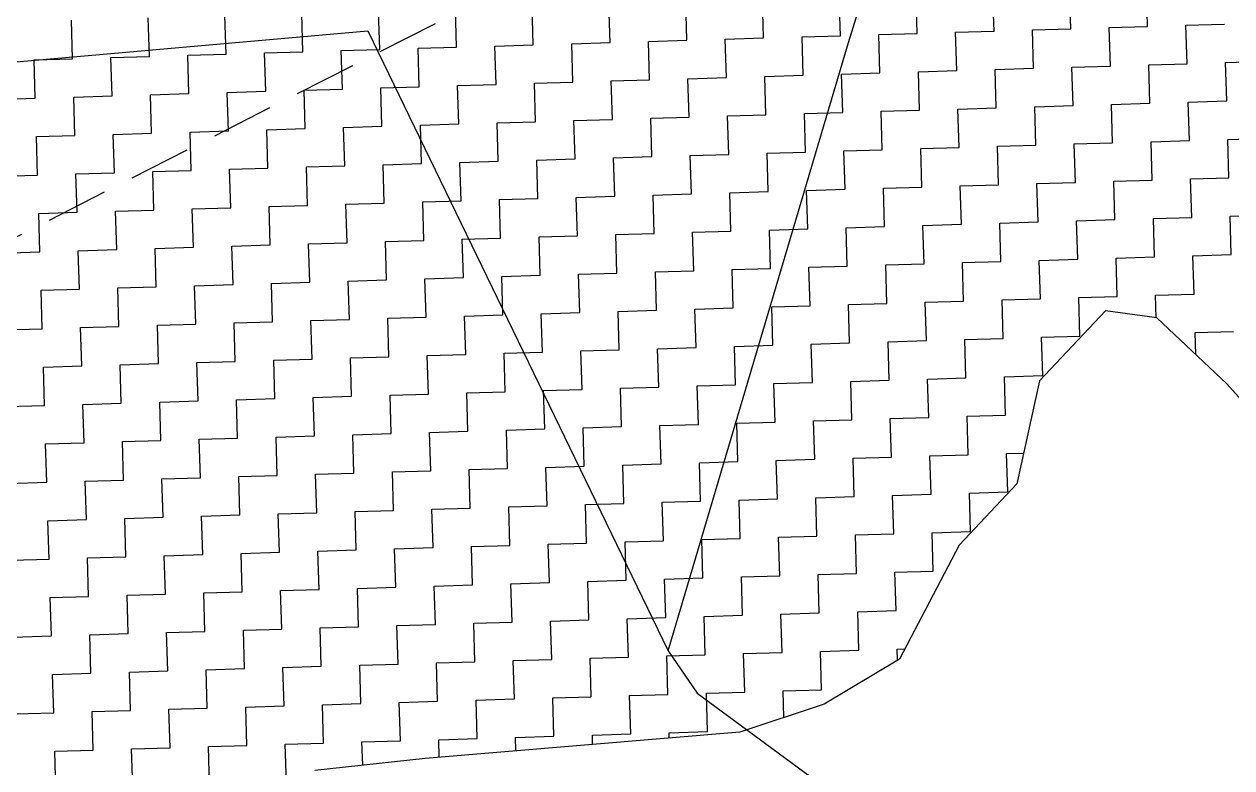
# Model space of a CAD drawing. Header units: metres. Extents: x 289662 to 290738, y 2016260 to 2018343.
# Drawn here: x 290044.1 to 290141.7, y 2016902.7 to 2016962.8 of the extents above; entities that cross this region are included whole.
import ezdxf

# ---------------------------------------------------------------- set-up
doc = ezdxf.new("R2010")
doc.units = ezdxf.units.M
doc.linetypes.add('DASHED', pattern=[0.75, 0.5, -0.25])
for name, color, linetype in [('LINE_FOOTPATH', 1, 'DASHED'), ('POLY_HATCH', 12, 'Continuous'), ('POLY_PARCEL', 6, 'Continuous')]:
    doc.layers.add(name, color=color, linetype=linetype)

msp = doc.modelspace()

# ---------------------------------------------------------------- linework, layer by layer
at = {"layer": 'LINE_FOOTPATH', "ltscale": 10}
msp.add_line((289979.288, 2016912.936), (290093.659, 2016971.19), dxfattribs=at)
at = {"layer": 'POLY_HATCH', "linetype": 'Continuous'}
for p, q in [((290128.646, 2016962.424), (290128.553, 2016965.526)), ((290134.85, 2016962.609), (290134.757, 2016965.712)), ((290097.623, 2016961.495), (290097.531, 2016964.597)), ((290103.828, 2016961.68), (290103.735, 2016964.783)), ((290110.032, 2016961.866), (290109.94, 2016964.969)), ((290116.237, 2016962.052), (290116.144, 2016965.154)), ((290122.441, 2016962.238), (290122.348, 2016965.34)), ((290066.601, 2016960.566), (290066.508, 2016963.668)), ((290072.806, 2016960.751), (290072.713, 2016963.854)), ((290079.01, 2016960.937), (290078.917, 2016964.04)), ((290085.214, 2016961.123), (290085.122, 2016964.225)), ((290091.419, 2016961.309), (290091.326, 2016964.411)), ((290047.988, 2016960.008), (290047.895, 2016963.111)), ((290054.192, 2016960.194), (290054.099, 2016963.296)), ((290060.397, 2016960.38), (290060.304, 2016963.482)), ((290131.748, 2016962.517), (290134.85, 2016962.609)), ((290137.953, 2016962.702), (290141.055, 2016962.795)), ((290138.045, 2016959.6), (290137.953, 2016962.702)), ((290100.726, 2016961.588), (290103.828, 2016961.68)), ((290100.819, 2016958.485), (290100.726, 2016961.588)), ((290106.93, 2016961.773), (290110.032, 2016961.866)), ((290107.023, 2016958.671), (290106.93, 2016961.773)), ((290113.135, 2016961.959), (290116.237, 2016962.052)), ((290113.228, 2016958.857), (290113.135, 2016961.959)), ((290119.339, 2016962.145), (290122.441, 2016962.238)), ((290119.432, 2016959.043), (290119.339, 2016962.145)), ((290125.544, 2016962.331), (290128.646, 2016962.424)), ((290125.637, 2016959.229), (290125.544, 2016962.331)), ((290131.841, 2016959.414), (290131.748, 2016962.517)), ((290069.703, 2016960.659), (290072.806, 2016960.751)), ((290069.796, 2016957.556), (290069.703, 2016960.659)), ((290075.908, 2016960.844), (290079.01, 2016960.937)), ((290076.001, 2016957.742), (290075.908, 2016960.844)), ((290082.112, 2016961.03), (290085.214, 2016961.123)), ((290082.205, 2016957.928), (290082.112, 2016961.03)), ((290088.317, 2016961.216), (290091.419, 2016961.309)), ((290088.41, 2016958.114), (290088.317, 2016961.216)), ((290094.521, 2016961.402), (290097.623, 2016961.495)), ((290094.614, 2016958.3), (290094.521, 2016961.402)), ((290044.885, 2016959.915), (290047.988, 2016960.008)), ((290044.978, 2016956.813), (290044.885, 2016959.915)), ((290051.09, 2016960.101), (290054.192, 2016960.194)), ((290051.183, 2016956.999), (290051.09, 2016960.101)), ((290057.294, 2016960.287), (290060.397, 2016960.38)), ((290057.387, 2016957.185), (290057.294, 2016960.287)), ((290063.499, 2016960.473), (290066.601, 2016960.566)), ((290063.592, 2016957.371), (290063.499, 2016960.473)), ((290141.148, 2016959.693), (290144.25, 2016959.786)), ((290141.241, 2016956.591), (290141.148, 2016959.693)), ((290103.921, 2016958.578), (290107.023, 2016958.671)), ((290110.125, 2016958.764), (290113.228, 2016958.857)), ((290110.218, 2016955.662), (290110.125, 2016958.764)), ((290116.33, 2016958.95), (290119.432, 2016959.043)), ((290116.423, 2016955.848), (290116.33, 2016958.95)), ((290122.534, 2016959.136), (290125.637, 2016959.229)), ((290122.627, 2016956.033), (290122.534, 2016959.136)), ((290128.739, 2016959.321), (290131.841, 2016959.414)), ((290128.832, 2016956.219), (290128.739, 2016959.321)), ((290134.943, 2016959.507), (290138.045, 2016959.6)), ((290135.036, 2016956.405), (290134.943, 2016959.507)), ((290072.898, 2016957.649), (290076.001, 2016957.742)), ((290079.103, 2016957.835), (290082.205, 2016957.928)), ((290079.196, 2016954.733), (290079.103, 2016957.835)), ((290085.307, 2016958.021), (290088.41, 2016958.114)), ((290085.4, 2016954.919), (290085.307, 2016958.021)), ((290091.512, 2016958.207), (290094.614, 2016958.3)), ((290091.605, 2016955.104), (290091.512, 2016958.207)), ((290097.716, 2016958.392), (290100.819, 2016958.485)), ((290097.809, 2016955.29), (290097.716, 2016958.392)), ((290104.014, 2016955.476), (290103.921, 2016958.578)), ((290041.885, 2016956.721), (290044.978, 2016956.813)), ((290048.081, 2016956.906), (290051.183, 2016956.999)), ((290048.173, 2016953.804), (290048.081, 2016956.906)), ((290054.285, 2016957.092), (290057.387, 2016957.185)), ((290054.378, 2016953.99), (290054.285, 2016957.092)), ((290060.489, 2016957.278), (290063.592, 2016957.371)), ((290060.582, 2016954.175), (290060.489, 2016957.278)), ((290066.694, 2016957.463), (290069.796, 2016957.556)), ((290066.787, 2016954.361), (290066.694, 2016957.463)), ((290072.991, 2016954.547), (290072.898, 2016957.649)), ((290113.32, 2016955.755), (290116.423, 2016955.848)), ((290113.413, 2016952.652), (290113.32, 2016955.755)), ((290119.525, 2016955.94), (290122.627, 2016956.033)), ((290119.618, 2016952.838), (290119.525, 2016955.94)), ((290125.729, 2016956.126), (290128.832, 2016956.219)), ((290125.822, 2016953.024), (290125.729, 2016956.126)), ((290131.934, 2016956.312), (290135.036, 2016956.405)), ((290132.027, 2016953.21), (290131.934, 2016956.312)), ((290138.138, 2016956.498), (290141.241, 2016956.591)), ((290138.231, 2016953.396), (290138.138, 2016956.498)), ((290076.094, 2016954.64), (290079.196, 2016954.733)), ((290082.298, 2016954.826), (290085.4, 2016954.919)), ((290082.391, 2016951.723), (290082.298, 2016954.826)), ((290088.503, 2016955.011), (290091.605, 2016955.104)), ((290088.595, 2016951.909), (290088.503, 2016955.011)), ((290094.707, 2016955.197), (290097.809, 2016955.29)), ((290094.8, 2016952.095), (290094.707, 2016955.197)), ((290100.911, 2016955.383), (290104.014, 2016955.476)), ((290101.004, 2016952.281), (290100.911, 2016955.383)), ((290107.116, 2016955.569), (290110.218, 2016955.662)), ((290107.209, 2016952.467), (290107.116, 2016955.569)), ((290045.071, 2016953.711), (290048.173, 2016953.804)), ((290051.276, 2016953.897), (290054.378, 2016953.99)), ((290051.369, 2016950.794), (290051.276, 2016953.897)), ((290057.48, 2016954.083), (290060.582, 2016954.175)), ((290057.573, 2016950.98), (290057.48, 2016954.083)), ((290063.685, 2016954.268), (290066.787, 2016954.361)), ((290063.778, 2016951.166), (290063.685, 2016954.268)), ((290069.889, 2016954.454), (290072.991, 2016954.547)), ((290069.982, 2016951.352), (290069.889, 2016954.454)), ((290076.186, 2016951.538), (290076.094, 2016954.64)), ((290045.164, 2016950.609), (290045.071, 2016953.711)), ((290116.516, 2016952.745), (290119.618, 2016952.838)), ((290122.72, 2016952.931), (290125.822, 2016953.024)), ((290122.813, 2016949.829), (290122.72, 2016952.931)), ((290128.925, 2016953.117), (290132.027, 2016953.21)), ((290129.017, 2016950.015), (290128.925, 2016953.117)), ((290135.129, 2016953.303), (290138.231, 2016953.396)), ((290135.222, 2016950.2), (290135.129, 2016953.303)), ((290141.334, 2016953.489), (290144.436, 2016953.581)), ((290141.426, 2016950.386), (290141.334, 2016953.489)), ((290085.493, 2016951.816), (290088.595, 2016951.909)), ((290085.586, 2016948.714), (290085.493, 2016951.816)), ((290091.698, 2016952.002), (290094.8, 2016952.095)), ((290091.791, 2016948.9), (290091.698, 2016952.002)), ((290097.902, 2016952.188), (290101.004, 2016952.281)), ((290097.995, 2016949.086), (290097.902, 2016952.188)), ((290104.107, 2016952.374), (290107.209, 2016952.467)), ((290104.2, 2016949.272), (290104.107, 2016952.374)), ((290110.311, 2016952.56), (290113.413, 2016952.652)), ((290110.404, 2016949.457), (290110.311, 2016952.56)), ((290116.608, 2016949.643), (290116.516, 2016952.745)), ((290054.471, 2016950.887), (290057.573, 2016950.98)), ((290054.564, 2016947.785), (290054.471, 2016950.887)), ((290060.675, 2016951.073), (290063.778, 2016951.166)), ((290060.768, 2016947.971), (290060.675, 2016951.073)), ((290066.88, 2016951.259), (290069.982, 2016951.352)), ((290066.973, 2016948.157), (290066.88, 2016951.259)), ((290073.084, 2016951.445), (290076.186, 2016951.538)), ((290073.177, 2016948.343), (290073.084, 2016951.445)), ((290079.289, 2016951.631), (290082.391, 2016951.723)), ((290079.382, 2016948.528), (290079.289, 2016951.631)), ((290042.062, 2016950.516), (290045.164, 2016950.609)), ((290048.266, 2016950.702), (290051.369, 2016950.794)), ((290048.359, 2016947.599), (290048.266, 2016950.702)), ((290125.915, 2016949.922), (290129.017, 2016950.015)), ((290126.008, 2016946.82), (290125.915, 2016949.922)), ((290132.12, 2016950.108), (290135.222, 2016950.2)), ((290132.213, 2016947.005), (290132.12, 2016950.108)), ((290138.324, 2016950.293), (290141.426, 2016950.386)), ((290138.417, 2016947.191), (290138.324, 2016950.293)), ((290088.688, 2016948.807), (290091.791, 2016948.9)), ((290094.893, 2016948.993), (290097.995, 2016949.086)), ((290094.986, 2016945.891), (290094.893, 2016948.993)), ((290101.097, 2016949.179), (290104.2, 2016949.272)), ((290101.19, 2016946.076), (290101.097, 2016949.179)), ((290107.302, 2016949.364), (290110.404, 2016949.457)), ((290107.395, 2016946.262), (290107.302, 2016949.364)), ((290113.506, 2016949.55), (290116.608, 2016949.643)), ((290113.599, 2016946.448), (290113.506, 2016949.55)), ((290119.711, 2016949.736), (290122.813, 2016949.829)), ((290119.804, 2016946.634), (290119.711, 2016949.736)), ((290057.666, 2016947.878), (290060.768, 2016947.971)), ((290063.87, 2016948.064), (290066.973, 2016948.157)), ((290063.963, 2016944.962), (290063.87, 2016948.064)), ((290070.075, 2016948.25), (290073.177, 2016948.343)), ((290070.168, 2016945.147), (290070.075, 2016948.25)), ((290076.279, 2016948.435), (290079.382, 2016948.528)), ((290076.372, 2016945.333), (290076.279, 2016948.435)), ((290082.484, 2016948.621), (290085.586, 2016948.714)), ((290082.577, 2016945.519), (290082.484, 2016948.621)), ((290088.781, 2016945.705), (290088.688, 2016948.807)), ((290045.257, 2016947.506), (290048.359, 2016947.599)), ((290045.35, 2016944.404), (290045.257, 2016947.506)), ((290051.461, 2016947.692), (290054.564, 2016947.785)), ((290051.554, 2016944.59), (290051.461, 2016947.692)), ((290057.759, 2016944.776), (290057.666, 2016947.878)), ((290129.11, 2016946.912), (290132.213, 2016947.005)), ((290135.315, 2016947.098), (290138.417, 2016947.191)), ((290135.408, 2016943.996), (290135.315, 2016947.098)), ((290141.519, 2016947.284), (290144.622, 2016947.377)), ((290141.612, 2016944.182), (290141.519, 2016947.284)), ((290098.088, 2016945.983), (290101.19, 2016946.076)), ((290098.181, 2016942.881), (290098.088, 2016945.983)), ((290104.292, 2016946.169), (290107.395, 2016946.262)), ((290104.385, 2016943.067), (290104.292, 2016946.169)), ((290110.497, 2016946.355), (290113.599, 2016946.448)), ((290110.59, 2016943.253), (290110.497, 2016946.355)), ((290116.701, 2016946.541), (290119.804, 2016946.634)), ((290116.794, 2016943.439), (290116.701, 2016946.541)), ((290122.906, 2016946.727), (290126.008, 2016946.82)), ((290122.999, 2016943.624), (290122.906, 2016946.727)), ((290129.203, 2016943.81), (290129.11, 2016946.912)), ((290067.066, 2016945.054), (290070.168, 2016945.147)), ((290067.158, 2016941.952), (290067.066, 2016945.054)), ((290073.27, 2016945.24), (290076.372, 2016945.333)), ((290073.363, 2016942.138), (290073.27, 2016945.24)), ((290079.475, 2016945.426), (290082.577, 2016945.519)), ((290079.567, 2016942.324), (290079.475, 2016945.426)), ((290085.679, 2016945.612), (290088.781, 2016945.705)), ((290085.772, 2016942.51), (290085.679, 2016945.612)), ((290091.883, 2016945.798), (290094.986, 2016945.891)), ((290091.976, 2016942.695), (290091.883, 2016945.798)), ((290042.248, 2016944.311), (290045.35, 2016944.404)), ((290048.452, 2016944.497), (290051.554, 2016944.59)), ((290048.545, 2016941.395), (290048.452, 2016944.497)), ((290054.657, 2016944.683), (290057.759, 2016944.776)), ((290054.749, 2016941.581), (290054.657, 2016944.683)), ((290060.861, 2016944.869), (290063.963, 2016944.962)), ((290060.954, 2016941.766), (290060.861, 2016944.869)), ((290132.305, 2016943.903), (290135.408, 2016943.996)), ((290138.51, 2016944.089), (290141.612, 2016944.182)), ((290138.603, 2016940.987), (290138.51, 2016944.089)), ((290101.283, 2016942.974), (290104.385, 2016943.067)), ((290107.488, 2016943.16), (290110.59, 2016943.253)), ((290107.58, 2016940.058), (290107.488, 2016943.16)), ((290113.692, 2016943.346), (290116.794, 2016943.439)), ((290113.785, 2016940.243), (290113.692, 2016943.346)), ((290119.897, 2016943.532), (290122.999, 2016943.624)), ((290119.989, 2016940.429), (290119.897, 2016943.532)), ((290126.101, 2016943.717), (290129.203, 2016943.81)), ((290126.194, 2016940.615), (290126.101, 2016943.717)), ((290132.398, 2016940.801), (290132.305, 2016943.903)), ((290070.261, 2016942.045), (290073.363, 2016942.138)), ((290070.354, 2016938.943), (290070.261, 2016942.045)), ((290076.465, 2016942.231), (290079.567, 2016942.324)), ((290076.558, 2016939.129), (290076.465, 2016942.231)), ((290082.67, 2016942.417), (290085.772, 2016942.51)), ((290082.763, 2016939.314), (290082.67, 2016942.417)), ((290088.874, 2016942.603), (290091.976, 2016942.695)), ((290088.967, 2016939.5), (290088.874, 2016942.603)), ((290095.079, 2016942.788), (290098.181, 2016942.881)), ((290095.172, 2016939.686), (290095.079, 2016942.788)), ((290101.376, 2016939.872), (290101.283, 2016942.974)), ((290045.443, 2016941.302), (290048.545, 2016941.395)), ((290045.536, 2016938.2), (290045.443, 2016941.302)), ((290051.647, 2016941.488), (290054.749, 2016941.581)), ((290051.74, 2016938.386), (290051.647, 2016941.488)), ((290057.852, 2016941.674), (290060.954, 2016941.766)), ((290057.945, 2016938.571), (290057.852, 2016941.674)), ((290064.056, 2016941.859), (290067.158, 2016941.952)), ((290064.149, 2016938.757), (290064.056, 2016941.859)), ((290110.683, 2016940.151), (290113.785, 2016940.243)), ((290110.776, 2016937.048), (290110.683, 2016940.151)), ((290116.887, 2016940.336), (290119.989, 2016940.429)), ((290116.98, 2016937.234), (290116.887, 2016940.336)), ((290123.092, 2016940.522), (290126.194, 2016940.615)), ((290123.185, 2016937.42), (290123.092, 2016940.522)), ((290129.296, 2016940.708), (290132.398, 2016940.801)), ((290129.389, 2016937.606), (290129.296, 2016940.708)), ((290135.501, 2016940.894), (290138.603, 2016940.987)), ((290135.555, 2016939.088), (290135.501, 2016940.894)), ((290073.456, 2016939.036), (290076.558, 2016939.129)), ((290079.66, 2016939.222), (290082.763, 2016939.314)), ((290079.753, 2016936.119), (290079.66, 2016939.222)), ((290085.865, 2016939.407), (290088.967, 2016939.5)), ((290085.958, 2016936.305), (290085.865, 2016939.407)), ((290092.069, 2016939.593), (290095.172, 2016939.686)), ((290092.162, 2016936.491), (290092.069, 2016939.593)), ((290098.274, 2016939.779), (290101.376, 2016939.872)), ((290098.367, 2016936.677), (290098.274, 2016939.779)), ((290104.478, 2016939.965), (290107.58, 2016940.058)), ((290104.571, 2016936.863), (290104.478, 2016939.965)), ((290042.433, 2016938.107), (290045.536, 2016938.2)), ((290048.638, 2016938.293), (290051.74, 2016938.386)), ((290048.731, 2016935.19), (290048.638, 2016938.293)), ((290054.842, 2016938.478), (290057.945, 2016938.571)), ((290054.935, 2016935.376), (290054.842, 2016938.478)), ((290061.047, 2016938.664), (290064.149, 2016938.757)), ((290061.14, 2016935.562), (290061.047, 2016938.664)), ((290067.251, 2016938.85), (290070.354, 2016938.943)), ((290067.344, 2016935.748), (290067.251, 2016938.85)), ((290073.549, 2016935.934), (290073.456, 2016939.036)), ((290113.878, 2016937.141), (290116.98, 2016937.234)), ((290120.082, 2016937.327), (290123.185, 2016937.42)), ((290120.175, 2016934.225), (290120.082, 2016937.327)), ((290126.287, 2016937.513), (290129.389, 2016937.606)), ((290126.38, 2016934.411), (290126.287, 2016937.513)), ((290138.696, 2016937.884), (290141.798, 2016937.977)), ((290138.749, 2016936.117), (290138.696, 2016937.884)), ((290082.855, 2016936.212), (290085.958, 2016936.305)), ((290082.948, 2016933.11), (290082.855, 2016936.212)), ((290089.06, 2016936.398), (290092.162, 2016936.491)), ((290089.153, 2016933.296), (290089.06, 2016936.398)), ((290095.264, 2016936.584), (290098.367, 2016936.677)), ((290095.357, 2016933.482), (290095.264, 2016936.584)), ((290101.469, 2016936.77), (290104.571, 2016936.863)), ((290101.562, 2016933.667), (290101.469, 2016936.77)), ((290107.673, 2016936.955), (290110.776, 2016937.048)), ((290107.766, 2016933.853), (290107.673, 2016936.955)), ((290113.971, 2016934.039), (290113.878, 2016937.141)), ((290051.833, 2016935.283), (290054.935, 2016935.376)), ((290051.926, 2016932.181), (290051.833, 2016935.283)), ((290058.038, 2016935.469), (290061.14, 2016935.562)), ((290058.13, 2016932.367), (290058.038, 2016935.469)), ((290064.242, 2016935.655), (290067.344, 2016935.748)), ((290064.335, 2016932.553), (290064.242, 2016935.655)), ((290070.446, 2016935.841), (290073.549, 2016935.934)), ((290070.539, 2016932.738), (290070.446, 2016935.841)), ((290076.651, 2016936.026), (290079.753, 2016936.119)), ((290076.744, 2016932.924), (290076.651, 2016936.026)), ((290045.629, 2016935.097), (290048.731, 2016935.19)), ((290045.721, 2016931.995), (290045.629, 2016935.097)), ((290123.277, 2016934.318), (290126.38, 2016934.411)), ((290123.37, 2016931.215), (290123.277, 2016934.318)), ((290086.051, 2016933.203), (290089.153, 2016933.296)), ((290092.255, 2016933.389), (290095.357, 2016933.482)), ((290092.348, 2016930.286), (290092.255, 2016933.389)), ((290098.46, 2016933.575), (290101.562, 2016933.667)), ((290098.552, 2016930.472), (290098.46, 2016933.575)), ((290104.664, 2016933.76), (290107.766, 2016933.853)), ((290104.757, 2016930.658), (290104.664, 2016933.76)), ((290110.868, 2016933.946), (290113.971, 2016934.039)), ((290110.961, 2016930.844), (290110.868, 2016933.946)), ((290117.073, 2016934.132), (290120.175, 2016934.225)), ((290117.166, 2016931.03), (290117.073, 2016934.132)), ((290055.028, 2016932.274), (290058.13, 2016932.367)), ((290061.233, 2016932.46), (290064.335, 2016932.553)), ((290061.326, 2016929.357), (290061.233, 2016932.46)), ((290067.437, 2016932.646), (290070.539, 2016932.738)), ((290067.53, 2016929.543), (290067.437, 2016932.646)), ((290073.642, 2016932.831), (290076.744, 2016932.924)), ((290073.735, 2016929.729), (290073.642, 2016932.831)), ((290079.846, 2016933.017), (290082.948, 2016933.11)), ((290079.939, 2016929.915), (290079.846, 2016933.017)), ((290086.143, 2016930.101), (290086.051, 2016933.203)), ((290042.619, 2016931.902), (290045.721, 2016931.995)), ((290048.824, 2016932.088), (290051.926, 2016932.181)), ((290048.917, 2016928.986), (290048.824, 2016932.088)), ((290055.121, 2016929.172), (290055.028, 2016932.274)), ((290095.45, 2016930.379), (290098.552, 2016930.472)), ((290095.543, 2016927.277), (290095.45, 2016930.379)), ((290101.655, 2016930.565), (290104.757, 2016930.658)), ((290101.748, 2016927.463), (290101.655, 2016930.565)), ((290107.859, 2016930.751), (290110.961, 2016930.844)), ((290107.952, 2016927.649), (290107.859, 2016930.751)), ((290114.064, 2016930.937), (290117.166, 2016931.03)), ((290114.157, 2016927.835), (290114.064, 2016930.937)), ((290120.268, 2016931.123), (290123.37, 2016931.215)), ((290120.361, 2016928.02), (290120.268, 2016931.123)), ((290058.223, 2016929.265), (290061.326, 2016929.357)), ((290064.428, 2016929.45), (290067.53, 2016929.543)), ((290064.521, 2016926.348), (290064.428, 2016929.45)), ((290070.632, 2016929.636), (290073.735, 2016929.729)), ((290070.725, 2016926.534), (290070.632, 2016929.636)), ((290076.837, 2016929.822), (290079.939, 2016929.915)), ((290076.93, 2016926.72), (290076.837, 2016929.822)), ((290083.041, 2016930.008), (290086.143, 2016930.101)), ((290083.134, 2016926.906), (290083.041, 2016930.008)), ((290089.246, 2016930.194), (290092.348, 2016930.286)), ((290089.339, 2016927.091), (290089.246, 2016930.194)), ((290045.814, 2016928.893), (290048.917, 2016928.986)), ((290045.907, 2016925.791), (290045.814, 2016928.893)), ((290052.019, 2016929.079), (290055.121, 2016929.172)), ((290052.112, 2016925.977), (290052.019, 2016929.079)), ((290058.316, 2016926.162), (290058.223, 2016929.265)), ((290098.645, 2016927.37), (290101.748, 2016927.463)), ((290104.85, 2016927.556), (290107.952, 2016927.649)), ((290104.943, 2016924.454), (290104.85, 2016927.556)), ((290111.054, 2016927.742), (290114.157, 2016927.835)), ((290111.147, 2016924.639), (290111.054, 2016927.742)), ((290117.259, 2016927.927), (290120.361, 2016928.02)), ((290117.352, 2016924.825), (290117.259, 2016927.927)), ((290123.463, 2016928.113), (290124.838, 2016928.154)), ((290123.556, 2016925.011), (290123.463, 2016928.113)), ((290067.623, 2016926.441), (290070.725, 2016926.534)), ((290067.716, 2016923.339), (290067.623, 2016926.441)), ((290073.827, 2016926.627), (290076.93, 2016926.72)), ((290073.92, 2016923.525), (290073.827, 2016926.627)), ((290080.032, 2016926.813), (290083.134, 2016926.906)), ((290080.125, 2016923.71), (290080.032, 2016926.813)), ((290086.236, 2016926.998), (290089.339, 2016927.091)), ((290086.329, 2016923.896), (290086.236, 2016926.998)), ((290092.441, 2016927.184), (290095.543, 2016927.277)), ((290092.534, 2016924.082), (290092.441, 2016927.184)), ((290098.738, 2016924.268), (290098.645, 2016927.37)), ((290042.805, 2016925.698), (290045.907, 2016925.791)), ((290049.009, 2016925.884), (290052.112, 2016925.977)), ((290049.102, 2016922.781), (290049.009, 2016925.884)), ((290055.214, 2016926.069), (290058.316, 2016926.162)), ((290055.307, 2016922.967), (290055.214, 2016926.069)), ((290061.418, 2016926.255), (290064.521, 2016926.348)), ((290061.511, 2016923.153), (290061.418, 2016926.255)), ((290108.045, 2016924.546), (290111.147, 2016924.639)), ((290108.138, 2016921.444), (290108.045, 2016924.546)), ((290114.249, 2016924.732), (290117.352, 2016924.825)), ((290114.342, 2016921.63), (290114.249, 2016924.732)), ((290120.454, 2016924.918), (290123.556, 2016925.011)), ((290120.547, 2016921.816), (290120.454, 2016924.918)), ((290070.818, 2016923.432), (290073.92, 2016923.525)), ((290077.023, 2016923.618), (290080.125, 2016923.71)), ((290077.115, 2016920.515), (290077.023, 2016923.618)), ((290083.227, 2016923.803), (290086.329, 2016923.896)), ((290083.32, 2016920.701), (290083.227, 2016923.803)), ((290089.432, 2016923.989), (290092.534, 2016924.082)), ((290089.524, 2016920.887), (290089.432, 2016923.989)), ((290095.636, 2016924.175), (290098.738, 2016924.268)), ((290095.729, 2016921.073), (290095.636, 2016924.175)), ((290101.84, 2016924.361), (290104.943, 2016924.454)), ((290101.933, 2016921.258), (290101.84, 2016924.361)), ((290046, 2016922.689), (290049.102, 2016922.781)), ((290046.093, 2016919.586), (290046, 2016922.689)), ((290052.205, 2016922.874), (290055.307, 2016922.967)), ((290052.298, 2016919.772), (290052.205, 2016922.874)), ((290058.409, 2016923.06), (290061.511, 2016923.153)), ((290058.502, 2016919.958), (290058.409, 2016923.06)), ((290064.614, 2016923.246), (290067.716, 2016923.339)), ((290064.706, 2016920.144), (290064.614, 2016923.246)), ((290070.911, 2016920.329), (290070.818, 2016923.432)), ((290111.24, 2016921.537), (290114.342, 2016921.63)), ((290117.445, 2016921.723), (290120.547, 2016921.816)), ((290117.537, 2016918.621), (290117.445, 2016921.723)), ((290080.218, 2016920.608), (290083.32, 2016920.701)), ((290080.311, 2016917.506), (290080.218, 2016920.608)), ((290086.422, 2016920.794), (290089.524, 2016920.887)), ((290086.515, 2016917.692), (290086.422, 2016920.794)), ((290092.627, 2016920.98), (290095.729, 2016921.073)), ((290092.72, 2016917.878), (290092.627, 2016920.98)), ((290098.831, 2016921.166), (290101.933, 2016921.258)), ((290098.924, 2016918.063), (290098.831, 2016921.166)), ((290105.036, 2016921.351), (290108.138, 2016921.444)), ((290105.129, 2016918.249), (290105.036, 2016921.351)), ((290111.333, 2016918.435), (290111.24, 2016921.537)), ((290049.195, 2016919.679), (290052.298, 2016919.772)), ((290049.288, 2016916.577), (290049.195, 2016919.679)), ((290055.4, 2016919.865), (290058.502, 2016919.958)), ((290055.493, 2016916.763), (290055.4, 2016919.865)), ((290061.604, 2016920.051), (290064.706, 2016920.144)), ((290061.697, 2016916.949), (290061.604, 2016920.051)), ((290067.809, 2016920.237), (290070.911, 2016920.329)), ((290067.902, 2016917.134), (290067.809, 2016920.237)), ((290074.013, 2016920.422), (290077.115, 2016920.515)), ((290074.106, 2016917.32), (290074.013, 2016920.422)), ((290042.991, 2016919.493), (290046.093, 2016919.586)), ((290114.435, 2016918.528), (290117.537, 2016918.621)), ((290083.413, 2016917.599), (290086.515, 2016917.692)), ((290089.617, 2016917.785), (290092.72, 2016917.878)), ((290089.71, 2016914.682), (290089.617, 2016917.785)), ((290095.822, 2016917.97), (290098.924, 2016918.063)), ((290095.915, 2016914.868), (290095.822, 2016917.97)), ((290102.026, 2016918.156), (290105.129, 2016918.249)), ((290102.119, 2016915.054), (290102.026, 2016918.156)), ((290108.231, 2016918.342), (290111.333, 2016918.435)), ((290108.324, 2016915.24), (290108.231, 2016918.342)), ((290114.528, 2016915.426), (290114.435, 2016918.528)), ((290052.39, 2016916.67), (290055.493, 2016916.763)), ((290052.483, 2016913.568), (290052.39, 2016916.67)), ((290058.595, 2016916.856), (290061.697, 2016916.949)), ((290058.688, 2016913.753), (290058.595, 2016916.856)), ((290064.799, 2016917.041), (290067.902, 2016917.134)), ((290064.892, 2016913.939), (290064.799, 2016917.041)), ((290071.004, 2016917.227), (290074.106, 2016917.32)), ((290071.097, 2016914.125), (290071.004, 2016917.227)), ((290077.208, 2016917.413), (290080.311, 2016917.506)), ((290077.301, 2016914.311), (290077.208, 2016917.413)), ((290083.506, 2016914.497), (290083.413, 2016917.599)), ((290046.186, 2016916.484), (290049.288, 2016916.577)), ((290046.279, 2016913.382), (290046.186, 2016916.484)), ((290092.812, 2016914.775), (290095.915, 2016914.868)), ((290092.905, 2016911.673), (290092.812, 2016914.775)), ((290099.017, 2016914.961), (290102.119, 2016915.054)), ((290099.11, 2016911.859), (290099.017, 2016914.961)), ((290105.221, 2016915.147), (290108.324, 2016915.24)), ((290105.314, 2016912.045), (290105.221, 2016915.147)), ((290111.426, 2016915.333), (290114.528, 2016915.426)), ((290111.519, 2016912.23), (290111.426, 2016915.333)), ((290055.586, 2016913.66), (290058.688, 2016913.753)), ((290061.79, 2016913.846), (290064.892, 2016913.939)), ((290061.883, 2016910.744), (290061.79, 2016913.846)), ((290067.995, 2016914.032), (290071.097, 2016914.125)), ((290068.087, 2016910.93), (290067.995, 2016914.032)), ((290074.199, 2016914.218), (290077.301, 2016914.311)), ((290074.292, 2016911.116), (290074.199, 2016914.218)), ((290080.403, 2016914.404), (290083.506, 2016914.497)), ((290080.496, 2016911.301), (290080.403, 2016914.404)), ((290086.608, 2016914.589), (290089.71, 2016914.682)), ((290086.701, 2016911.487), (290086.608, 2016914.589)), ((290043.177, 2016913.289), (290046.279, 2016913.382)), ((290049.381, 2016913.475), (290052.483, 2016913.568)), ((290049.474, 2016910.372), (290049.381, 2016913.475)), ((290055.678, 2016910.558), (290055.586, 2016913.66)), ((290096.008, 2016911.766), (290099.11, 2016911.859)), ((290102.212, 2016911.952), (290105.314, 2016912.045)), ((290102.305, 2016908.849), (290102.212, 2016911.952)), ((290108.417, 2016912.138), (290111.519, 2016912.23)), ((290108.509, 2016909.035), (290108.417, 2016912.138)), ((290114.621, 2016912.323), (290115.241, 2016912.342)), ((290114.648, 2016911.415), (290114.621, 2016912.323)), ((290064.985, 2016910.837), (290068.087, 2016910.93)), ((290065.078, 2016907.735), (290064.985, 2016910.837)), ((290071.19, 2016911.023), (290074.292, 2016911.116)), ((290071.283, 2016907.921), (290071.19, 2016911.023)), ((290077.394, 2016911.209), (290080.496, 2016911.301)), ((290077.487, 2016908.106), (290077.394, 2016911.209)), ((290083.599, 2016911.394), (290086.701, 2016911.487)), ((290083.692, 2016908.292), (290083.599, 2016911.394)), ((290089.803, 2016911.58), (290092.905, 2016911.673)), ((290089.896, 2016908.478), (290089.803, 2016911.58)), ((290096.1, 2016908.664), (290096.008, 2016911.766)), ((290046.372, 2016910.28), (290049.474, 2016910.372)), ((290046.465, 2016907.177), (290046.372, 2016910.28)), ((290052.576, 2016910.465), (290055.678, 2016910.558)), ((290052.669, 2016907.363), (290052.576, 2016910.465)), ((290058.781, 2016910.651), (290061.883, 2016910.744)), ((290058.874, 2016907.549), (290058.781, 2016910.651)), ((290105.407, 2016908.942), (290108.509, 2016909.035)), ((290105.471, 2016906.805), (290105.407, 2016908.942)), ((290068.18, 2016907.828), (290071.283, 2016907.921)), ((290074.385, 2016908.013), (290077.487, 2016908.106)), ((290074.478, 2016904.911), (290074.385, 2016908.013)), ((290080.589, 2016908.199), (290083.692, 2016908.292)), ((290080.682, 2016905.097), (290080.589, 2016908.199)), ((290086.794, 2016908.385), (290089.896, 2016908.478)), ((290086.887, 2016905.283), (290086.794, 2016908.385)), ((290092.998, 2016908.571), (290096.1, 2016908.664)), ((290093.091, 2016905.469), (290092.998, 2016908.571)), ((290099.203, 2016908.757), (290102.305, 2016908.849)), ((290099.296, 2016905.654), (290099.203, 2016908.757)), ((290043.362, 2016907.084), (290046.465, 2016907.177)), ((290049.567, 2016907.27), (290052.669, 2016907.363)), ((290049.66, 2016904.168), (290049.567, 2016907.27)), ((290055.771, 2016907.456), (290058.874, 2016907.549)), ((290055.864, 2016904.354), (290055.771, 2016907.456)), ((290061.976, 2016907.642), (290065.078, 2016907.735)), ((290062.069, 2016904.54), (290061.976, 2016907.642)), ((290068.273, 2016904.725), (290068.18, 2016907.828)), ((290077.58, 2016905.004), (290080.682, 2016905.097)), ((290077.623, 2016903.574), (290077.58, 2016905.004)), ((290083.784, 2016905.19), (290086.887, 2016905.283)), ((290083.817, 2016904.095), (290083.784, 2016905.19)), ((290089.989, 2016905.376), (290093.091, 2016905.469)), ((290090.012, 2016904.616), (290089.989, 2016905.376)), ((290096.193, 2016905.561), (290099.296, 2016905.654)), ((290096.206, 2016905.137), (290096.193, 2016905.561)), ((290046.558, 2016904.075), (290049.66, 2016904.168)), ((290046.65, 2016900.973), (290046.558, 2016904.075)), ((290052.762, 2016904.261), (290055.864, 2016904.354)), ((290052.855, 2016901.159), (290052.762, 2016904.261)), ((290058.967, 2016904.447), (290062.069, 2016904.54)), ((290059.059, 2016901.344), (290058.967, 2016904.447)), ((290065.171, 2016904.632), (290068.273, 2016904.725)), ((290065.264, 2016901.53), (290065.171, 2016904.632)), ((290071.375, 2016904.818), (290074.478, 2016904.911)), ((290071.432, 2016902.937), (290071.375, 2016904.818))]:
    msp.add_line(p, q, dxfattribs=at)
at = {"layer": 'POLY_HATCH'}
for p, q in [((290131.45, 2016939.646), (290126.111, 2016933.981)), ((290135.599, 2016939.082), (290131.45, 2016939.646)), ((290141.267, 2016933.747), (290135.599, 2016939.082)), ((290126.111, 2016933.981), (290124.295, 2016925.668)), ((290144.83, 2016929.724), (290141.267, 2016933.747)), ((290124.295, 2016925.668), (290119.623, 2016920.711)), ((290119.623, 2016920.711), (290114.804, 2016911.508)), ((290114.804, 2016911.508), (290108.716, 2016907.885)), ((290108.716, 2016907.885), (290101.898, 2016905.616)), ((290101.898, 2016905.616), (290076.485, 2016903.479)), ((290076.485, 2016903.479), (290067.562, 2016902.523))]:
    msp.add_line(p, q, dxfattribs=at)
at = {"layer": 'POLY_PARCEL'}
for p, q in [((290110.69, 2016961.324), (290129.391, 2017021.102)), ((289999.056, 2016955.863), (290071.86, 2016962.253)), ((290071.86, 2016962.253), (290096.119, 2016912.182)), ((290096.119, 2016912.182), (290110.69, 2016961.324)), ((290096.119, 2016912.182), (290098.465, 2016908.755)), ((290098.465, 2016908.755), (290124.042, 2016889.928))]:
    msp.add_line(p, q, dxfattribs=at)

doc.saveas('drawing.dxf')
